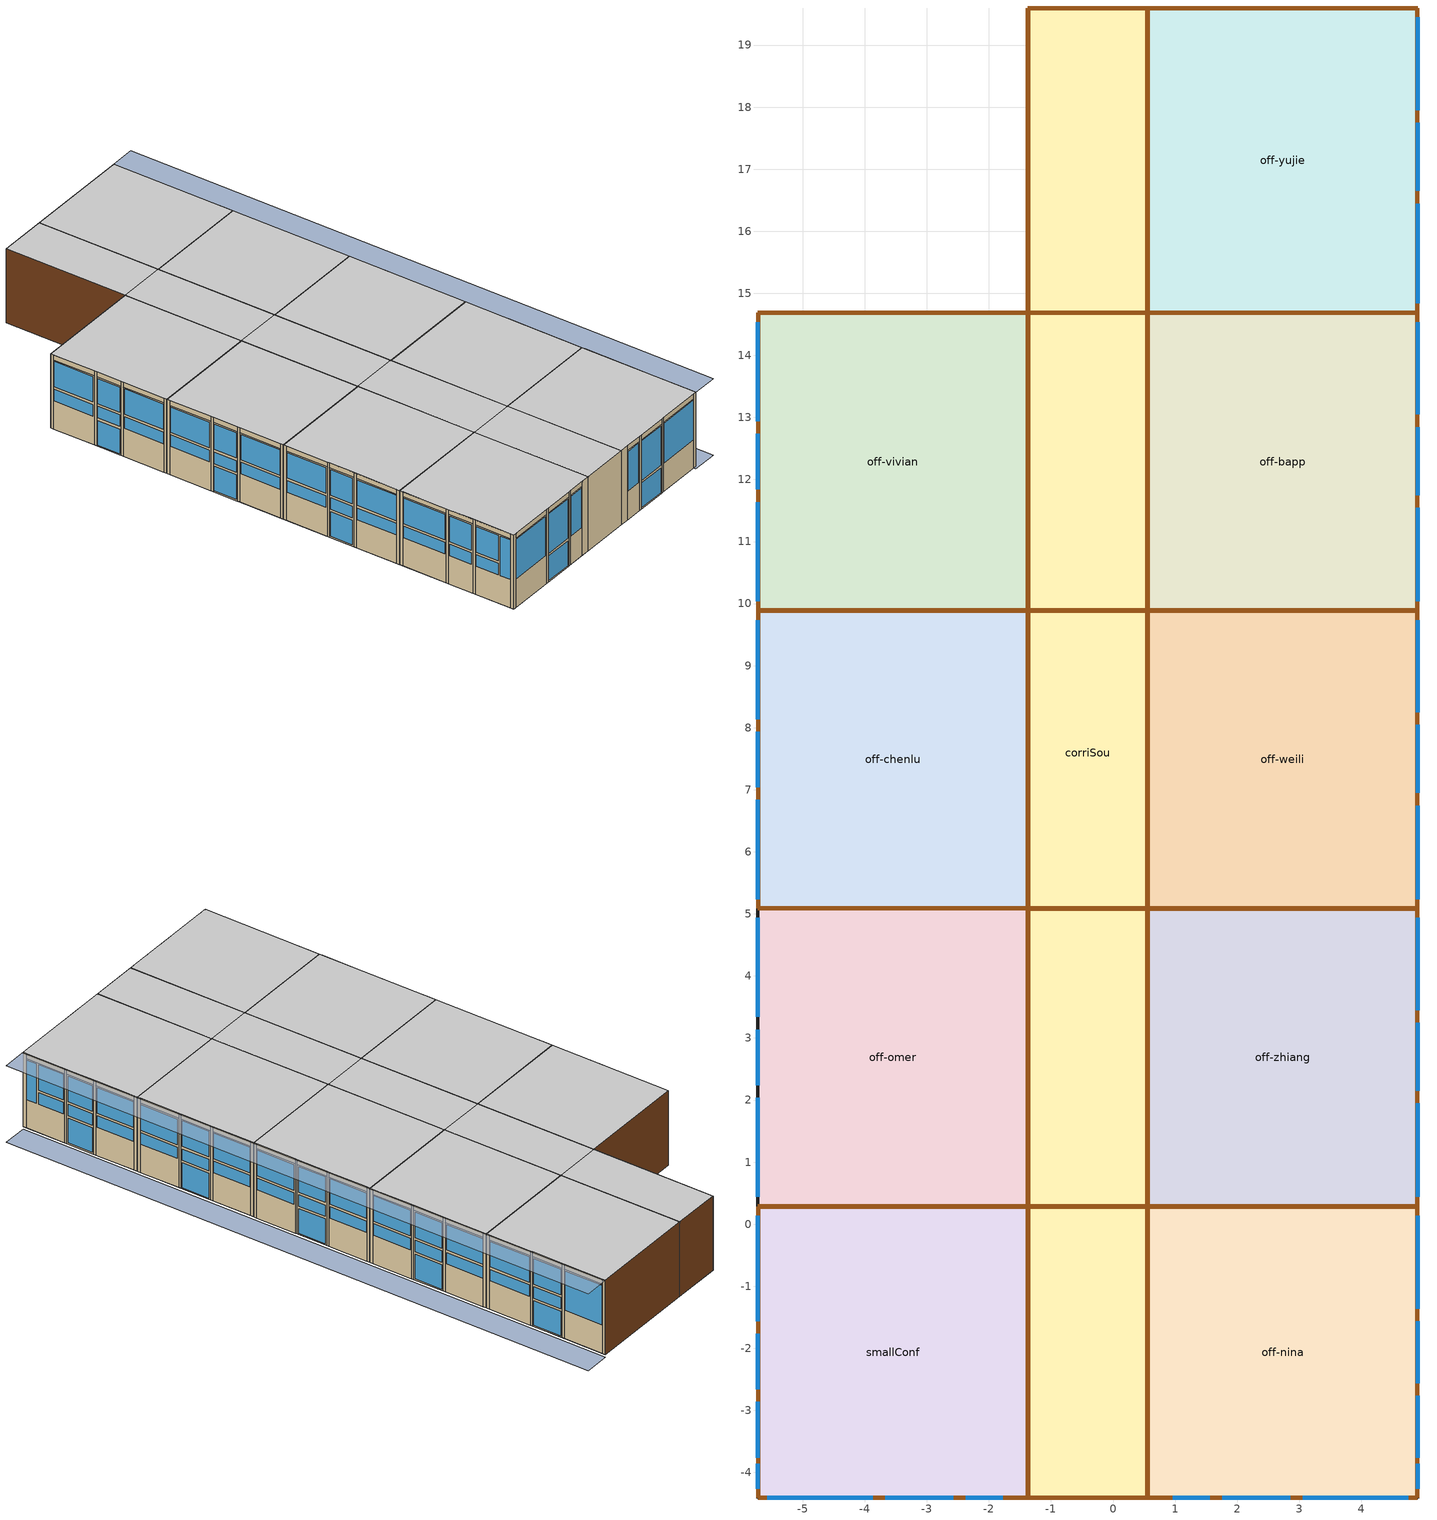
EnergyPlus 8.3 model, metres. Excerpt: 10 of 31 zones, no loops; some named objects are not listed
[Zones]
corriSou
 floor to underfloor_void_space (internal_floor_4): 0.56,-4.41 -1.37,-4.41 -1.37,19.6 0.56,19.6 z1.12
 wall to off-weili (internal_partition_9): 0.56,5.09 0.56,9.89 z1.12:4.12
 wall to off-zhiang (internal_partition_9): 0.56,0.29 0.56,5.09 z1.12:4.12
 wall to off-nina (internal_partition_9): 0.56,-4.41 0.56,0.29 z1.12:4.12
 wall to off-omer (internal_partition_9): -1.37,0.29 -1.37,5.09 z1.12:4.12
 wall to smallConf (internal_partition_9): -1.37,-4.41 -1.37,0.29 z1.12:4.12
 wall to off-chenlu (internal_partition_9): -1.37,5.09 -1.37,9.89 z1.12:4.12
 wall to off-vivian (internal_partition_9): -1.37,9.89 -1.37,14.69 z1.12:4.12
 wall to off-james (internal_partition_9): -1.37,14.69 -1.37,19.6 z1.12:4.12
 wall to corriNor (internal_partition_9): -1.37,19.6 0.56,19.6 z1.12:4.12
 wall to off-bapp (internal_partition_9): 0.56,9.89 0.56,14.69 z1.12:4.12
 wall to off-yujie (internal_partition_9): 0.56,14.69 0.56,19.6 z1.12:4.12
 wall adiabatic (insulated_metal_panel_wall_5): -1.37,-4.41 0.56,-4.41 z1.12:4.12
 door inside (IRTSurface): 0.56,-4.41 0.56,0.29 / 0.56,0.29 0.56,5.09 / -1.37,-4.41 -1.37,0.29 / -1.37,0.29 -1.37,5.09 / -1.37,5.09 -1.37,9.89 / -1.37,9.89 -1.37,14.69 / -1.37,14.69 -1.37,19.6 / -1.37,19.6 0.56,19.6 / 0.56,5.09 0.56,9.89 / 0.56,9.89 0.56,14.69 / 0.56,14.69 0.56,19.6 z1.12:4.12; -1.37,0.29 0.56,0.29 0.56,5.08 -1.37,5.08 z4.12; -1.37,5.09 0.56,5.09 0.56,9.88 -1.37,9.88 z4.12; -1.37,9.89 0.56,9.89 0.56,14.68 -1.37,14.68 z4.12; -1.37,-4.41 0.56,-4.41 0.56,0.28 -1.37,0.28 z4.12; -1.37,14.69 0.56,14.69 0.56,19.59 -1.37,19.59 z4.12
 ceiling to roofS1 (ceiling_tile_panel_12): -1.37,0.29 0.56,0.29 0.56,5.09 -1.37,5.09 z4.12
 ceiling to roofS2 (ceiling_tile_panel_12): -1.37,5.09 0.56,5.09 0.56,9.89 -1.37,9.89 z4.12
 ceiling to roofS3 (ceiling_tile_panel_12): -1.37,9.89 0.56,9.89 0.56,14.69 -1.37,14.69 z4.12
 ceiling to roofS0 (ceiling_tile_panel_12): -1.37,-4.41 0.56,-4.41 0.56,0.29 -1.37,0.29 z4.12
 ceiling to roofS4 (ceiling_tile_panel_12): -1.37,14.69 0.56,14.69 0.56,19.6 -1.37,19.6 z4.12
off-yujie
 floor to underfloor_void_space (internal_floor_4): 4.91,14.69 0.56,14.69 0.56,19.6 4.91,19.6 z1.12
 wall outside (insulated_metal_panel_wall_5): 4.91,16.6 4.91,17.8 / 4.91,17.9 4.91,19.46 / 4.91,14.83 4.91,16.5 z1.12:3.92
 wall outside (insulated_metal_panel_wall_mull): 4.91,16.6 4.91,17.8 / 4.91,17.9 4.91,19.46 / 4.91,14.83 4.91,16.5 z3.92:4.12
 wall outside (window_frame_uip0p49_mull_17): 4.91,17.8 4.91,17.9 / 4.91,19.46 4.91,19.6 / 4.91,14.69 4.91,14.83 / 4.91,16.5 4.91,16.6 z1.12:4.12
 wall to stairNcom (internal_partition_9): 0.56,19.6 4.91,19.6 z1.12:4.12
 wall to off-bapp (internal_partition_9): 0.56,14.69 4.91,14.69 z1.12:4.12
 window (lowe_double_layer_uip0d43_100123456): 4.91,16.65 4.91,17.75 z1.17:2.17; 4.91,16.65 4.91,17.75 / 4.91,14.84 4.91,16.45 z2.84:3.87; 4.91,16.65 4.91,17.75 / 4.91,14.84 4.91,16.45 z2.27:2.73; 4.91,17.95 4.91,19.45 z2.27:3.87
 door inside (IRTSurface): 0.56,19.6 4.91,19.6 / 0.56,14.69 4.91,14.69 z1.12:4.12; 0.56,14.69 4.91,14.69 4.91,19.59 0.56,19.59 z4.12
 ceiling to roofS4 (ceiling_tile_panel_12): 0.56,14.69 4.91,14.69 4.91,19.6 0.56,19.6 z4.12
off-bapp
 floor to underfloor_void_space (internal_floor_4): 4.91,9.89 0.56,9.89 0.56,14.69 4.91,14.69 z1.12
 wall outside (insulated_metal_panel_wall_5): 4.91,11.7 4.91,12.9 / 4.91,13 4.91,14.55 / 4.91,10.03 4.91,11.6 z1.12:3.92
 wall outside (insulated_metal_panel_wall_mull): 4.91,11.7 4.91,12.9 / 4.91,13 4.91,14.55 / 4.91,10.03 4.91,11.6 z3.92:4.12
 wall outside (window_frame_uip0p49_mull_17): 4.91,12.9 4.91,13 / 4.91,14.55 4.91,14.69 / 4.91,9.89 4.91,10.03 / 4.91,11.6 4.91,11.7 z1.12:4.12
 wall to off-weili (internal_partition_9): 4.91,9.89 0.56,9.89 z1.12:4.12
 window (lowe_double_layer_uip0d43_100123456): 4.91,11.75 4.91,12.85 z1.17:2.17; 4.91,11.75 4.91,12.85 / 4.91,13.05 4.91,14.54 / 4.91,10.04 4.91,11.55 z2.84:3.87; 4.91,11.75 4.91,12.85 / 4.91,13.05 4.91,14.54 / 4.91,10.04 4.91,11.55 z2.27:2.73
 door inside (IRTSurface): 4.91,9.89 0.56,9.89 z1.12:4.12; 0.56,9.89 4.91,9.89 4.91,14.68 0.56,14.68 z4.12
 ceiling to roofS3 (ceiling_tile_panel_12): 0.56,9.89 4.91,9.89 4.91,14.69 0.56,14.69 z4.12
off-weili
 floor to underfloor_void_space (internal_floor_4): 4.91,5.09 0.56,5.09 0.56,9.89 4.91,9.89 z1.12
 wall outside (insulated_metal_panel_wall_5): 4.91,6.9 4.91,8.1 / 4.91,8.2 4.91,9.75 / 4.91,5.23 4.91,6.8 z1.12:3.92
 wall outside (insulated_metal_panel_wall_mull): 4.91,6.9 4.91,8.1 / 4.91,8.2 4.91,9.75 / 4.91,5.23 4.91,6.8 z3.92:4.12
 wall outside (window_frame_uip0p49_mull_17): 4.91,8.1 4.91,8.2 / 4.91,9.75 4.91,9.89 / 4.91,5.09 4.91,5.23 / 4.91,6.8 4.91,6.9 z1.12:4.12
 wall to off-zhiang (internal_partition_9): 0.56,5.09 4.91,5.09 z1.12:4.12
 window (lowe_double_layer_uip0d43_100123456): 4.91,6.95 4.91,8.05 z1.17:2.17; 4.91,6.95 4.91,8.05 / 4.91,8.25 4.91,9.74 / 4.91,5.24 4.91,6.75 z2.84:3.87; 4.91,6.95 4.91,8.05 / 4.91,8.25 4.91,9.74 / 4.91,5.24 4.91,6.75 z2.27:2.73
 door inside (IRTSurface): 0.56,5.09 4.91,5.09 z1.12:4.12; 0.56,5.09 4.91,5.09 4.91,9.88 0.56,9.88 z4.12
 ceiling to roofS2 (ceiling_tile_panel_12): 0.56,5.09 4.91,5.09 4.91,9.89 0.56,9.89 z4.12
off-zhiang
 floor to underfloor_void_space (internal_floor_4): 4.91,0.29 0.56,0.29 0.56,5.09 4.91,5.09 z1.12
 wall outside (insulated_metal_panel_wall_5): 4.91,2.1 4.91,3.3 / 4.91,3.4 4.91,4.95 / 4.91,0.43 4.91,2 z1.12:3.92
 wall outside (insulated_metal_panel_wall_mull): 4.91,2.1 4.91,3.3 / 4.91,3.4 4.91,4.95 / 4.91,0.43 4.91,2 z3.92:4.12
 wall outside (window_frame_uip0p49_mull_17): 4.91,3.3 4.91,3.4 / 4.91,4.95 4.91,5.09 / 4.91,0.29 4.91,0.43 / 4.91,2 4.91,2.1 z1.12:4.12
 wall to off-nina (internal_partition_9): 4.91,0.29 0.56,0.29 z1.12:4.12
 window (lowe_double_layer_uip0d43_100123456): 4.91,2.15 4.91,3.25 z1.17:2.17; 4.91,2.15 4.91,3.25 / 4.91,3.45 4.91,4.94 / 4.91,0.44 4.91,1.95 z2.84:3.87; 4.91,2.15 4.91,3.25 / 4.91,3.45 4.91,4.94 / 4.91,0.44 4.91,1.95 z2.27:2.73
 door inside (IRTSurface): 4.91,0.29 0.56,0.29 z1.12:4.12; 0.56,0.29 4.91,0.29 4.91,5.08 0.56,5.08 z4.12
 ceiling to roofS1 (ceiling_tile_panel_12): 0.56,0.29 4.91,0.29 4.91,5.09 0.56,5.09 z4.12
off-nina
 floor to underfloor_void_space (internal_floor_4): 4.91,-4.41 0.56,-4.41 0.56,0.29 4.91,0.29 z1.12
 wall outside (insulated_metal_panel_wall_5): 4.91,-2.61 4.91,-1.51 / 4.91,-1.41 4.91,0.15 / 0.91,-4.41 1.61,-4.41 / 1.71,-4.41 2.91,-4.41 / 3.01,-4.41 4.77,-4.41 / 4.91,-4.27 4.91,-2.71 z1.12:3.92
 wall outside (insulated_metal_panel_wall_mull): 4.91,-2.61 4.91,-1.51 / 4.91,-1.41 4.91,0.15 / 0.91,-4.41 1.61,-4.41 / 1.71,-4.41 2.91,-4.41 / 3.01,-4.41 4.77,-4.41 / 4.91,-4.27 4.91,-2.71 z3.92:4.12
 wall outside (window_frame_uip0p49_mull_17): 4.91,-1.51 4.91,-1.41 / 4.91,0.15 4.91,0.29 / 1.61,-4.41 1.71,-4.41 / 2.91,-4.41 3.01,-4.41 / 4.77,-4.41 4.91,-4.41 4.91,-4.27 / 4.91,-2.71 4.91,-2.61 z1.12:4.12
 wall adiabatic (insulated_metal_panel_wall_5): 0.56,-4.41 0.91,-4.41 z1.12:4.12
 window (lowe_double_layer_uip0d43_100123456): 4.91,-2.56 4.91,-1.56 / 4.91,-1.36 4.91,0.14 / 4.91,-3.76 4.91,-2.76 z2.84:3.87; 4.91,-2.56 4.91,-1.56 / 4.91,-1.36 4.91,0.14 / 4.91,-3.76 4.91,-2.76 z2.27:2.74; 4.91,-2.56 4.91,-1.56 / 1.76,-4.41 2.86,-4.41 z1.17:2.17; 0.96,-4.41 1.56,-4.41 / 1.76,-4.41 2.86,-4.41 / 3.06,-4.41 4.76,-4.41 / 4.91,-4.26 4.91,-3.86 z2.27:3.87
 door inside (IRTSurface): 0.56,-4.41 4.91,-4.41 4.91,0.28 0.56,0.28 z4.12
 ceiling to roofS0 (ceiling_tile_panel_12): 0.56,-4.41 4.91,-4.41 4.91,0.29 0.56,0.29 z4.12
off-vivian
 floor to underfloor_void_space (internal_floor_4): -1.37,9.89 -5.72,9.89 -5.72,14.69 -1.37,14.69 z1.12
 wall outside (insulated_metal_panel_wall_5): -5.72,14.55 -5.72,12.89 / -5.72,12.79 -5.72,11.79 / -5.72,11.69 -5.72,10.03 z1.12:3.92
 wall outside (insulated_metal_panel_wall_mull): -5.72,14.55 -5.72,12.89 / -5.72,12.79 -5.72,11.79 / -5.72,11.69 -5.72,10.03 z3.92:4.12
 wall outside (window_frame_uip0p49_mull_17): -5.72,14.69 -5.72,14.55 / -5.72,12.89 -5.72,12.79 / -5.72,11.79 -5.72,11.69 / -5.72,10.03 -5.72,9.89 z1.12:4.12
 wall to off-chenlu (internal_partition_9): -1.37,9.89 -5.72,9.89 z1.12:4.12
 wall to off-james (internal_partition_9): -5.72,14.69 -1.37,14.69 z1.12:4.12
 window (lowe_double_layer_uip0d43_100123456): -5.72,14.54 -5.72,12.94 / -5.72,12.74 -5.72,11.84 / -5.72,11.64 -5.72,10.04 z2.84:3.87; -5.72,14.54 -5.72,12.94 / -5.72,12.74 -5.72,11.84 / -5.72,11.64 -5.72,10.04 z2.27:2.74; -5.72,12.74 -5.72,11.84 z1.17:2.17
 door inside (IRTSurface): -1.37,9.89 -5.72,9.89 / -5.72,14.69 -1.37,14.69 z1.12:4.12; -5.72,9.89 -1.37,9.89 -1.37,14.68 -5.72,14.68 z4.12
 ceiling to roofS3 (ceiling_tile_panel_12): -5.72,9.89 -1.37,9.89 -1.37,14.69 -5.72,14.69 z4.12
off-chenlu
 floor to underfloor_void_space (internal_floor_4): -1.37,5.09 -5.72,5.09 -5.72,9.89 -1.37,9.89 z1.12
 wall outside (insulated_metal_panel_wall_5): -5.72,9.75 -5.72,8.09 / -5.72,7.99 -5.72,6.99 / -5.72,6.89 -5.72,5.23 z1.12:3.92
 wall outside (insulated_metal_panel_wall_mull): -5.72,9.75 -5.72,8.09 / -5.72,7.99 -5.72,6.99 / -5.72,6.89 -5.72,5.23 z3.92:4.12
 wall outside (window_frame_uip0p49_mull_17): -5.72,9.89 -5.72,9.75 / -5.72,8.09 -5.72,7.99 / -5.72,6.99 -5.72,6.89 / -5.72,5.23 -5.72,5.09 z1.12:4.12
 wall to off-omer (internal_partition_9): -1.37,5.09 -5.72,5.09 z1.12:4.12
 window (lowe_double_layer_uip0d43_100123456): -5.72,9.74 -5.72,8.14 / -5.72,7.94 -5.72,7.04 / -5.72,6.84 -5.72,5.24 z2.84:3.87; -5.72,9.74 -5.72,8.14 / -5.72,7.94 -5.72,7.04 / -5.72,6.84 -5.72,5.24 z2.27:2.74; -5.72,7.94 -5.72,7.04 z1.17:2.17
 door inside (IRTSurface): -1.37,5.09 -5.72,5.09 z1.12:4.12; -5.72,5.09 -1.37,5.09 -1.37,9.88 -5.72,9.88 z4.12
 ceiling to roofS2 (ceiling_tile_panel_12): -5.72,5.09 -1.37,5.09 -1.37,9.89 -5.72,9.89 z4.12
off-omer
 floor to underfloor_void_space (internal_floor_4): -1.37,0.29 -5.72,0.29 -5.72,5.09 -1.37,5.09 z1.12
 wall outside (insulated_metal_panel_wall_5): -5.72,4.95 -5.72,3.29 / -5.72,3.19 -5.72,2.19 / -5.72,2.09 -5.72,0.43 z1.12:3.92
 wall outside (insulated_metal_panel_wall_mull): -5.72,4.95 -5.72,3.29 / -5.72,3.19 -5.72,2.19 / -5.72,2.09 -5.72,0.43 z3.92:4.12
 wall outside (window_frame_uip0p49_mull_17): -5.72,5.09 -5.72,4.95 / -5.72,3.29 -5.72,3.19 / -5.72,2.19 -5.72,2.09 / -5.72,0.43 -5.72,0.29 z1.12:4.12
 wall to smallConf (internal_partition_9): -1.37,0.29 -5.72,0.29 z1.12:4.12
 window (lowe_double_layer_uip0d43_100123456): -5.72,4.94 -5.72,3.34 / -5.72,3.14 -5.72,2.24 / -5.72,2.04 -5.72,0.44 z2.84:3.87; -5.72,4.94 -5.72,3.34 / -5.72,3.14 -5.72,2.24 / -5.72,2.04 -5.72,0.44 z2.27:2.74; -5.72,3.14 -5.72,2.24 z1.17:2.17
 door inside (IRTSurface): -1.37,0.29 -5.72,0.29 z1.12:4.12
 ceiling to roofS1 (ceiling_tile_panel_12): -5.72,0.29 -1.37,0.29 -1.37,5.09 -5.72,5.09 z4.12
smallConf
 floor to underfloor_void_space (internal_floor_4): -1.37,-4.41 -5.72,-4.41 -5.72,0.29 -1.37,0.29 z1.12
 wall outside (insulated_metal_panel_wall_5): -5.72,0.15 -5.72,-1.61 / -5.72,-1.71 -5.72,-2.71 / -5.72,-2.81 -5.72,-4.27 / -5.58,-4.41 -3.82,-4.41 / -3.72,-4.41 -2.52,-4.41 / -2.42,-4.41 -1.72,-4.41 z1.12:3.92
 wall outside (insulated_metal_panel_wall_mull): -5.72,0.15 -5.72,-1.61 / -5.72,-1.71 -5.72,-2.71 / -5.72,-2.81 -5.72,-4.27 / -5.58,-4.41 -3.82,-4.41 / -3.72,-4.41 -2.52,-4.41 / -2.42,-4.41 -1.72,-4.41 z3.92:4.12
 wall outside (window_frame_uip0p49_mull_17): -5.72,0.29 -5.72,0.15 / -5.72,-1.61 -5.72,-1.71 / -5.72,-2.71 -5.72,-2.81 / -5.72,-4.27 -5.72,-4.41 -5.58,-4.41 / -3.82,-4.41 -3.72,-4.41 / -2.52,-4.41 -2.42,-4.41 z1.12:4.12
 wall adiabatic (insulated_metal_panel_wall_5): -1.72,-4.41 -1.37,-4.41 z1.12:4.12
 window (lowe_double_layer_uip0d43_100123456): -5.72,0.14 -5.72,-1.56 / -5.72,-1.76 -5.72,-2.66 / -5.72,-2.86 -5.72,-3.76 z2.84:3.87; -5.72,0.14 -5.72,-1.56 / -5.72,-1.76 -5.72,-2.66 / -5.72,-2.86 -5.72,-3.76 z2.27:2.74; -5.72,-3.86 -5.72,-4.26 / -5.57,-4.41 -3.87,-4.41 / -3.67,-4.41 -2.57,-4.41 / -2.37,-4.41 -1.77,-4.41 z2.27:3.87; -3.67,-4.41 -2.57,-4.41 z1.17:2.17
 door inside (IRTSurface): -5.72,-4.41 -1.37,-4.41 -1.37,0.28 -5.72,0.28 z4.12
 ceiling to roofS0 (ceiling_tile_panel_12): -5.72,-4.41 -1.37,-4.41 -1.37,0.29 -5.72,0.29 z4.12
shading: 5.91,-4.41 4.91,-4.41 4.91,19.6 5.91,19.6 z4.12; 5.91,-4.41 4.91,-4.41 4.91,19.6 5.91,19.6 z1.02
[Building]
Building: North Axis {deg}=15; Terrain=Suburbs; Loads Convergence Tolerance Value=0.04; Temperature Convergence Tolerance Value {deltaC}=0.4; Solar Distribution=FullExterior; Maximum Number of Warmup Days=25; Minimum Number of Warmup Days=6
[Site:Location]
Pittsburgh PA USA: Latitude {deg}=40.36; Longitude {deg}=-79.92; Time Zone {hr}=-5; Elevation {m}=388
[SizingPeriod:DesignDay] Day of Month=15; Humidity Condition Type=WetBulb; Barometric Pressure {Pa}=96749.9; Wind Direction {deg}=0; Rain Indicator=No; Snow Indicator=No
Name | Month | Day Type | Maximum Dry-Bulb Temperature {C} | Daily Dry-Bulb Temperature Range {deltaC} | Wetbulb or DewPoint at Maximum Dry-Bulb {C} | Wind Speed {m/s} | Daylight Saving Time Indicator | Sky Clearness
Summer Design Day in Pittsburgh PA 99.6 | 7 | SummerDesignDay | 32.2 | 9.8 | 22.4 | 0 | Yes | 0.98
Winter Design Day in Pittsburgh PA 99.6 | 1 | WinterDesignDay | -14.7 | 0 | -14.7 | 11.2 | No | 0
[Site:GroundTemperature:BuildingSurface]
18, 18, 18, 18, 18, 18, 18, 18, 18, 18, 18, 18
[Site:GroundTemperature:FCfactorMethod]
January Ground Temperature {C}=2.1; February Ground Temperature {C}=1.21; March Ground Temperature {C}=2.79; April Ground Temperature {C}=5.27; May Ground Temperature {C}=11.76; June Ground Temperature {C}=16.77; July Ground Temperature {C}=20.14; August Ground Temperature {C}=21.17; September Ground Temperature {C}=19.42; October Ground Temperature {C}=15.53; November Ground Temperature {C}=10.34; December Ground Temperature {C}=5.52
[Site:GroundTemperature:Shallow]
14, 14, 14, 14, 14, 14, 14, 14, 14, 14, 14, 14
[Site:GroundTemperature:Deep]
14, 14, 14, 14, 14, 14, 14, 14, 14, 14, 14, 14
[Site:GroundReflectance]
0.2, 0.2, 0.2, 0.2, 0.2, 0.2, 0.2, 0.2, 0.2, 0.2, 0.2, 0.2
[Site:GroundReflectance:SnowModifier]
2, 2
[Material]
aerated_concrete_1cm: Rough, 0.05, 1.13, 2000, 1000, 0.9, 0.6, 0.6
steel_5mm: Rough, 0.05, 45, 7800, 480, 0.9, 0.6, 0.6
foam_polyisocyanate_105mm: Rough, 0.085, 0.03, 45, 1470, 0.9, 0.6, 0.6
gypsum_plasterboard_25mm: Rough, 0.025, 0.25, 900, 1000, 0.9, 0.5, 0.5
aluminium_2mm: Rough, 0.003, 230, 2700, 880, 0.9, 0.6, 0.6
pvc_3cm: Rough, 0.01, 0.16, 1380, 1000, 0.9, 0.6, 0.6
ceiling_tile_1cm: Rough, 0.005, 0.056, 380, 1000, 0.9, 0.5, 0.5
copper_2mm: Rough, 0.002, 400, 8600, 390, 0.9, 0.6, 0.6
[Material:NoMass] Roughness=Rough; Thermal Absorptance=0.9; Solar Absorptance=0.7; Visible Absorptance=0.7
Name | Thermal Resistance {m2-K/W}
carpet | 0.28
air_gap_10mm | 0.15
[Material:InfraredTransparent]
IRTMaterial
[WindowMaterial:Glazing]
lowe_glazing; glass_3mm: SpectralAverage, 0.006, 0.36, 0.093, 0.2, 0.5, 0.035, 0.054, 0, 0.84, 0.1, 0.9, 1
[WindowMaterial:Gas]
air_gap_6mm: Gas Type=Air; Thickness {m}=0.006
[WindowMaterial:Shade]
internal_shade_30004: Solar Transmittance=0.05; Solar Reflectance=0.35; Visible Transmittance=0.05; Visible Reflectance=0.35; Infrared Hemispherical Emissivity=0.9; Infrared Transmittance=0; Thickness {m}=0.005; Conductivity {W/m-K}=0.1; Shade to Glass Distance {m}=0.05; Top Opening Multiplier=0; Bottom Opening Multiplier=0; Left-Side Opening Multiplier=0; Right-Side Opening Multiplier=0; Airflow Permeability=0
[WindowMaterial:Blind]
external_reflector_30001: Horizontal, 0.37, 0.37, 0.01, 0, 1, 0.132, 0.7, 0.7, 0.132, 0.7, 0.7, 0.137, 0.7, 0.7, 0.137, 0.7, 0.7, 0, 0.84, 0.84, 1, 0.5, 0.5, 0.5, 0.5, 0, 90
blind_3002: Horizontal, 0.007, 0.005, 0.0002, 20, 221, 0, 0.8, 0.8, 0, 0.8, 0.8, 0, 0.8, 0.8, 0, 0.8, 0.8, 0, 0.9, 0.9, 0.02, 0.5, 0.5, 0.5, 0.5, 0, 0
[Construction]
insulated_metal_panel_wall_5: steel_5mm, foam_polyisocyanate_105mm, steel_5mm
internal_partition_9: gypsum_plasterboard_25mm, air_gap_10mm, gypsum_plasterboard_25mm
lowe_double_layer_uip0d43_100123456: lowe_glazing, air_gap_6mm, glass_3mm
lowe_double_layer_inside_blind_2001: lowe_glazing, air_gap_6mm, glass_3mm, blind_3002
lowe_double_layer_inside_shade_2003: lowe_glazing, air_gap_6mm, glass_3mm, internal_shade_30004
lowe_double_layer_outside_reflector_2004: external_reflector_30001, lowe_glazing, air_gap_6mm, glass_3mm
lowe_double_layer_outside_blind_2006: blind_3002, lowe_glazing, air_gap_6mm, glass_3mm
internal_floor_4: aerated_concrete_1cm, carpet
internal_floor_noCarpet: aerated_concrete_1cm
ceiling_tile_panel_12: ceiling_tile_1cm
IRTSurface: IRTMaterial
[Construction:InternalSource]
window_frame_uip0p49_mull_17: 2, 2, 1, 0.3, aluminium_2mm, pvc_3cm, copper_2mm
insulated_metal_panel_wall_mull: 2, 2, 1, 0.3, steel_5mm, foam_polyisocyanate_105mm, copper_2mm
[WindowProperty:ShadingControl] Shading Control Type=AlwaysOn; Shading Control Is Scheduled=No; Glare Control Is Active=No; Setpoint 2 {W/m2 or deg C}=0
Name | Shading Type | Construction with Shading | Type of Slat Angle Control for Blinds
interior_blind_control_1001 | InteriorBlind | lowe_double_layer_inside_blind_2001 | FixedSlatAngle
interior_shade_control_1003 | InteriorShade | lowe_double_layer_inside_shade_2003 | FixedSlatAngle
external_reflector_control_1004 | ExteriorBlind | lowe_double_layer_outside_reflector_2004 | BlockBeamSolar
external_blind_control_1006 | ExteriorBlind | lowe_double_layer_outside_blind_2006 | FixedSlatAngle
[Zone] Type=1; Multiplier=1; Zone Inside Convection Algorithm=TARP; Part of Total Floor Area=Yes
corriSou; off-yujie; off-bapp; off-weili; off-zhiang; off-nina; off-vivian; off-chenlu; off-omer; smallConf
[RoomAirModelType] Room-Air Modeling Type=UnderFloorAirDistributionInterior; Air Temperature Coupling Strategy=DIRECT
Name | Zone
off-yujie RoomAir Model | off-yujie
off-bapp RoomAir Model | off-bapp
off-nina RoomAir Model | off-nina
off-vivian RoomAir Model | off-vivian
off-weili RoomAir Model | off-weili
off-omer RoomAir Model | off-omer
smallConf RoomAir Model | smallConf
[InternalMass] Construction=internal_floor_noCarpet
Name | Zone | Total area exposed to Zone {m2} was 50.1234 | Total area exposed to Zone {m2}
yujie_intMass | off-yujie | 60.1234
bapp_intMass | off-bapp |  | 60.1234
chenlu_intMass | off-chenlu |  | 60.1234
nina_intMass | off-nina |  | 60.1234
vivian_intMass | off-vivian |  | 60.1234
weili_intMass | off-weili |  | 60.1234
omer_intMass | off-omer |  | 60.1234
zhiang_intMass | off-zhiang |  | 60.1234
smallConf_intMass | smallConf |  | 60.1234
[RoomAirSettings:UnderFloorAirDistributionInterior] Number of Diffusers=2; Power per Plume=Autocalculate; Design Effective Area of Diffuser {m2}=Autocalculate; Diffuser Slot Angle from Vertical {deg}=Autocalculate; Temperature Difference Threshold for Reporting {deltaC}=0.001; Diffuser Type=Swirl; Transition Height {m}=1.7; Coefficient A=Autocalculate; Coefficient B=Autocalculate; Coefficient C=Autocalculate; Coefficient D=Autocalculate; Coefficient E=Autocalculate
off-yujie; off-bapp; off-nina; off-vivian; off-weili; off-omer; smallConf
[ZoneMixing] Schedule=On 24/7; Design Flow Rate Calculation Method=AirChanges/Hour; Air Changes per Hour {ACH}=10; Delta Temperature=0
Name | Zone | Source Zone
stairNcom_to_yujie_mixing | off-yujie | stairNcom
yujie_to_stairNcom_mixing | stairNcom | off-yujie
yujie_to_corriSou_mixing | corriSou | off-yujie
corriSou_to_yujie_mixing | off-yujie | corriSou
yujie_to_bapp_mixing | off-bapp | off-yujie
bapp_to_yujie_mixing | off-yujie | off-bapp
corriSou_to_bapp_mixing | off-bapp | corriSou
bapp_to_corriSou_mixing | corriSou | off-bapp
weili_to_bapp_mixing | off-bapp | off-weili
bapp_to_weili_mixing | off-weili | off-bapp
weili_to_corriSou_mixing | corriSou | off-weili
corriSou_to_weili_mixing | off-weili | corriSou
weili_to_zhiang_mixing | off-zhiang | off-weili
zhiang_to_weili_mixing | off-weili | off-zhiang
corriSou_to_zhiang_mixing | off-zhiang | corriSou
zhiang_to_corriSou_mixing | corriSou | off-zhiang
nina_to_zhiang_mixing | off-zhiang | off-nina
zhiang_to_nina_mixing | off-nina | off-zhiang
nina_to_corriSou_mixing | corriSou | off-nina
corriSou_to_nina_mixing | off-nina | corriSou
smallConf_to_corriSou_mixing | corriSou | smallConf
corriSou_to_smallConf_mixing | smallConf | corriSou
smallConf_to_omer_mixing | off-omer | smallConf
omer_to_smallConf_mixing | smallConf | off-omer
corriSou_to_omer_mixing | off-omer | corriSou
omer_to_corriSou_mixing | corriSou | off-omer
chenlu_to_omer_mixing | off-omer | off-chenlu
omer_to_chenlu_mixing | off-chenlu | off-omer
chenlu_to_corriSou_mixing | corriSou | off-chenlu
corriSou_to_chenlu_mixing | off-chenlu | corriSou
chenlu_to_vivian_mixing | off-vivian | off-chenlu
vivian_to_chenlu_mixing | off-chenlu | off-vivian
corriSou_to_vivian_mixing | off-vivian | corriSou
vivian_to_corriSou_mixing | corriSou | off-vivian
james_to_vivian_mixing | off-vivian | off-james
vivian_to_james_mixing | off-james | off-vivian
james_to_corriSou_mixing | corriSou | off-james
corriSou_to_james_mixing | off-james | corriSou
corriNor_to_corriSou_mixing | corriSou | corriNor
corriSou_to_corriNor_mixing | corriNor | corriSou
[People]
People corriSou: corriSou, iw_circulation_occ, People, 4.63393, 0.3, AutoCalculate, Activity Schedule Walking, 3.82e-08, No, ZoneAveraged, Work efficiency, ClothingInsulationSchedule, Clothing Schedule Normal, AirVelocitySchedule, Fanger
People off-yujie: off-yujie, iw_office_term_related_occ, People, 3, 0.3, AutoCalculate, Activity Schedule Seated, 3.82e-08, No, ZoneAveraged, Work efficiency, ClothingInsulationSchedule, Clothing Schedule Normal, AirVelocitySchedule, Fanger
People off-bapp: off-bapp, iw_office_term_related_occ, People, 2, 0.3, AutoCalculate, Activity Schedule Seated, 3.82e-08, No, ZoneAveraged, Work efficiency, ClothingInsulationSchedule, Clothing Schedule Normal, AirVelocitySchedule, Fanger
People off-weili: off-weili, iw_office_term_related_occ, People, 2, 0.3, AutoCalculate, Activity Schedule Seated, 3.82e-08, No, ZoneAveraged, Work efficiency, ClothingInsulationSchedule, Clothing Schedule Normal, AirVelocitySchedule, Fanger
People off-zhiang: off-zhiang, iw_office_allyear_occ, People, 1, 0.3, AutoCalculate, Activity Schedule Seated, 3.82e-08, No, ZoneAveraged, Work efficiency, ClothingInsulationSchedule, Clothing Schedule Normal, AirVelocitySchedule, Fanger
People off-nina: off-nina, iw_office_term_related_occ, People, 1, 0.3, AutoCalculate, Activity Schedule Seated, 3.82e-08, No, ZoneAveraged, Work efficiency, ClothingInsulationSchedule, Clothing Schedule Normal, AirVelocitySchedule, Fanger
People off-vivian: off-vivian, iw_office_term_related_occ, People, 1, 0.3, AutoCalculate, Activity Schedule Seated, 3.82e-08, No, ZoneAveraged, Work efficiency, ClothingInsulationSchedule, Clothing Schedule Normal, AirVelocitySchedule, Fanger
People off-chenlu: off-chenlu, iw_office_term_related_occ, People, 4, 0.3, AutoCalculate, Activity Schedule Seated, 3.82e-08, No, ZoneAveraged, Work efficiency, ClothingInsulationSchedule, Clothing Schedule Normal, AirVelocitySchedule, Fanger
People off-omer: off-omer, iw_office_allyear_occ, People, 1, 0.3, AutoCalculate, Activity Schedule Seated, 3.82e-08, No, ZoneAveraged, Work efficiency, ClothingInsulationSchedule, Clothing Schedule Normal, AirVelocitySchedule, Fanger
People smallConf: smallConf, iw_classroom_occ, People, 2.0445, 0.3, AutoCalculate, Activity Schedule Seated, 3.82e-08, No, ZoneAveraged, Work efficiency, ClothingInsulationSchedule, Clothing Schedule Normal, AirVelocitySchedule, Fanger
[Lights] Design Level Calculation Method=LightingLevel; Return Air Fraction=0; Fraction Radiant=0.42; Fraction Visible=0.18; Fraction Replaceable=1
Name | Zone or ZoneList | Schedule | Lighting Level {W}
corriSou General lighting | corriSou | iw_off | 834.1074
off-yujie General lighting | off-yujie | iw_off | 384.453
off-bapp General lighting | off-bapp | iw_off | 375.84
off-weili General lighting | off-weili | iw_off | 375.84
off-zhiang General lighting | off-zhiang | iw_office_phd_light | 375.84
off-nina General lighting | off-nina | iw_off | 368.01
off-vivian General lighting | off-vivian | iw_off | 375.84
off-chenlu General lighting | off-chenlu | iw_office_phd_light | 375.84
off-omer General lighting | off-omer | iw_off | 375.84
smallConf General lighting | smallConf | iw_off | 368.01
[ElectricEquipment] Design Level Calculation Method=EquipmentLevel; Fraction Latent=0; Fraction Radiant=0.2; Fraction Lost=0
Name | Zone or ZoneList | Schedule | Design Level {W}
off-yujie Computing gain 1 | off-yujie | iw_office_term_related_occ | 300
off-bapp Computing gain 1 | off-bapp | iw_office_term_related_occ | 150
off-weili Computing gain 1 | off-weili | iw_office_term_related_occ | 300
off-zhiang Computing gain 1 | off-zhiang | iw_office_allyear_occ | 500
off-nina Computing gain 1 | off-nina | iw_office_term_related_occ | 150
off-vivian Computing gain 1 | off-vivian | iw_office_term_related_occ | 150
off-chenlu Computing gain 1 | off-chenlu | iw_office_term_related_occ | 500
off-omer Computing gain 1 | off-omer | iw_office_allyear_occ | 150
[ZoneInfiltration:DesignFlowRate] Schedule=Infiltration_Mar_More; Design Flow Rate Calculation Method=Flow/zone; Constant Term Coefficient=1.2; Temperature Term Coefficient=0; Velocity Term Coefficient=0; Velocity Squared Term Coefficient=0
Name | Zone or ZoneList | Design Flow Rate {m3/s}
corriSou Infiltration | corriSou | 0.011585
off-yujie Infiltration | off-yujie | 0.00534
off-bapp Infiltration | off-bapp | 0.00522
off-weili Infiltration | off-weili | 0.00522
off-zhiang Infiltration | off-zhiang | 0.00522
off-nina Infiltration | off-nina | 0.005111
off-vivian Infiltration | off-vivian | 0.00522
off-chenlu Infiltration | off-chenlu | 0.00522
off-omer Infiltration | off-omer | 0.00522
smallConf Infiltration | smallConf | 0.005111
[Schedule:Compact]
Work efficiency: Through: 12/31, For: AllDays, Until: 24:00, 0
AirVelocitySchedule: Through: 12/31, For: AllDays, Until: 24:00, .137
On 24/7: Through: 12/31, For: AllDays, Until: 24:00, 1
Infiltration_Mar_More: Through: 28 Feb, For: AllDays, Until: 24:00, 1, Through: 31 Mar, For: AllDays, Until: 24:00, 1.2, Through: 31 Dec, For: AllDays, Until: 24:00, 1.2
iw_circulation_occ: Through: 31 Dec, For: Weekdays SummerDesignDay, Until: 07:00, 0, Until: 08:00, 0.25, Until: 09:00, 0.5, Until: 12:00, 1, Until: 14:00, 0.75, Until: 17:00, 1, Until: 18:00, 0.5, Until: 19:00, 0.25, Until: 24:00, 0, For: Weekends, Until: 24:00, 0, For: Holidays, Until: 24:00, 0, For: WinterDesignDay AllOtherDays, Until: 24:00, 0
iw_classroom_occ: Through: 15 Jan, For: AllDays, Until: 24:00, 0, Through: 12 Mar, For: Weekdays SummerDesignDay, Until: 07:00, 0, Until: 08:00, 0.1, Until: 09:00, 0.25, Until: 10:00, 0.75, Until: 12:00, 1, Until: 14:00, 0.25, Until: 16:00, 1, Until: 18:00, 0.5, Until: 24:00, 0, For: Weekends, Until: 24:00, 0, For: Holidays, Until: 24:00, 0, For: WinterDesignDay AllOtherDays, Until: 24:00, 0, Through: 16 Mar, For: AllDays, Until: 24:00, 0, Through: 4 May, For: Weekdays SummerDesignDay, Until: 07:00, 0, Until: 08:00, 0.1, Until: 09:00, 0.25, Until: 10:00, 0.75, Until: 12:00, 1, Until: 14:00, 0.25, Until: 16:00, 1, Until: 18:00, 0.5, Until: 24:00, 0, For: Weekends, Until: 24:00, 0, For: Holidays, Until: 24:00, 0, For: WinterDesignDay AllOtherDays, Until: 24:00, 0, Through: 28 Aug, For: Weekdays SummerDesignDay, Until: 10:00, 0, Until: 16:00, 0.1, Until: 24:00, 0, For: Weekends, Until: 24:00, 0, For: Holidays, Until: 24:00, 0, For: WinterDesignDay AllOtherDays, Until: 24:00, 0, Through: 8 Dec, For: Weekdays SummerDesignDay, Until: 07:00, 0, Until: 08:00, 0.1, Until: 09:00, 0.25, Until: 10:00, 0.75, Until: 12:00, 1, Until: 14:00, 0.25, Until: 16:00, 1, Until: 18:00, 0.5, Until: 24:00, 0, For: Weekends, Until: 24:00, 0, For: Holidays, Until: 24:00, 0, For: WinterDesignDay AllOtherDays, Until: 24:00, 0, Through: 31 Dec, For: AllDays, Until: 24:00, 0
iw_office_term_related_occ: Through: 15 Jan, For: AllDays, Until: 24:00, 0.05, Through: 1 Jun, For: Weekdays SummerDesignDay, Until: 08:00, 0.25, Until: 09:00, 0.75, Until: 12:00, 1, Until: 13:00, 0.75, Until: 17:00, 1, Until: 18:00, 0.5, Until: 19:00, 0.25, Until: 24:00, 0.05, For: Weekends, Until: 24:00, 0.05, For: Holidays, Until: 24:00, 0.05, For: WinterDesignDay AllOtherDays, Until: 24:00, 0.05, Through: 1 Sep, For: AllDays, Until: 24:00, 0.05, Through: 20 Dec, For: Weekdays SummerDesignDay, Until: 08:00, 0.25, Until: 09:00, 0.75, Until: 12:00, 1, Until: 13:00, 0.75, Until: 17:00, 1, Until: 18:00, 0.5, Until: 19:00, 0.25, Until: 24:00, 0.05, For: Weekends, Until: 24:00, 0.05, For: Holidays, Until: 24:00, 0.05, For: WinterDesignDay AllOtherDays, Until: 24:00, 0.05, Through: 31 Dec, For: AllDays, Until: 24:00, 0.05
iw_office_allyear_occ: Through: 15 Jan, For: AllDays, Until: 24:00, 0.05, Through: 20 Dec, For: Weekdays SummerDesignDay, Until: 08:00, 0.25, Until: 09:00, 0.75, Until: 12:00, 1, Until: 13:00, 0.75, Until: 17:00, 1, Until: 18:00, 0.5, Until: 19:00, 0.25, Until: 24:00, 0.05, For: Weekends, Until: 24:00, 0.05, For: Holidays, Until: 24:00, 0.05, For: WinterDesignDay AllOtherDays, Until: 24:00, 0.05, Through: 31 Dec, For: AllDays, Until: 24:00, 0.05
iw_off: Through: 31 Dec, For: SummerDesignDay, Until: 24:00, 1, For: Weekdays, Until: 24:00, 0, For: Weekends, Until: 24:00, 0, For: Holidays, Until: 24:00, 0, For: WinterDesignDay AllOtherDays, Until: 24:00, 0
iw_office_phd_light: Through: 15 Jan, For: AllDays, Until: 24:00, 0, Through: 1 Jun, For: SummerDesignDay, Until: 24:00, 1, For: Weekdays, Until: 17:30, 0, Until: 22:00, 1, Until: 24:00, 0, For: Weekends, Until: 24:00, 0, For: Holidays, Until: 24:00, 0, For: WinterDesignDay AllOtherDays, Until: 24:00, 0, Through: 1 Sep, For: AllDays, Until: 24:00, 0, Through: 20 Dec, For: SummerDesignDay, Until: 24:00, 1, For: Weekdays, Until: 17:30, 0, Until: 22:00, 1, Until: 24:00, 0, For: Weekends, Until: 24:00, 0, For: Holidays, Until: 24:00, 0, For: WinterDesignDay AllOtherDays, Until: 24:00, 0, Through: 31 Dec, For: AllDays, Until: 24:00, 0
Activity Schedule Walking: Through: 12/31, For: AllDays, Until: 24:00, 126
Clothing Schedule Normal: Through: 4/1, For: AllDays, Until: 24:00, 1, Through: 9/30, For: AllDays, Until: 24:00, .5, Through: 12/31, For: AllDays, Until: 24:00, 1
Activity Schedule Seated: Through: 12/31, For: AllDays, Until: 24:00, 110.7
